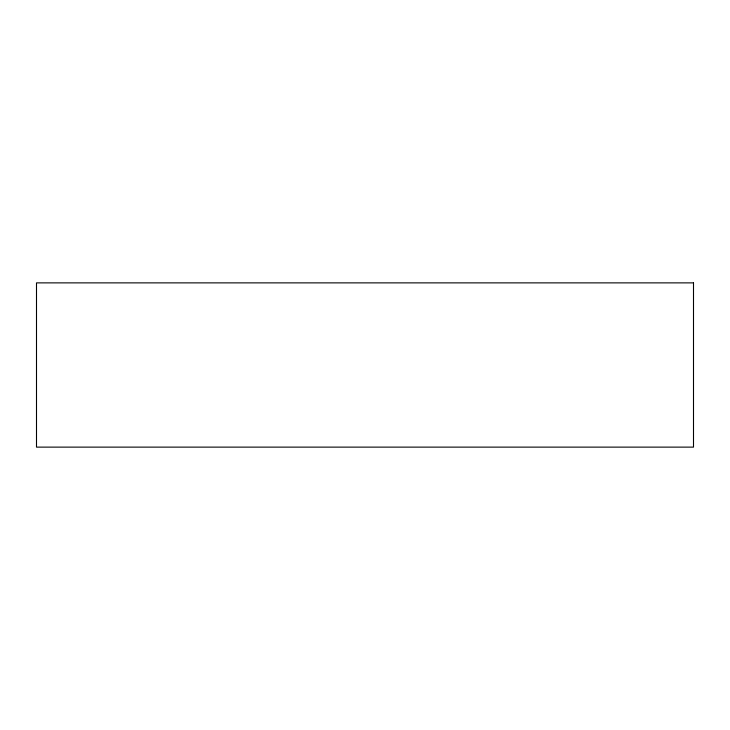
<?xml version="1.0" encoding="UTF-8"?>
<svg xmlns="http://www.w3.org/2000/svg" width="730" height="730" viewBox="0 0 730 730"><rect width="100%" height="100%" fill="white"/><g stroke="black" fill="none" stroke-linecap="round" stroke-linejoin="round"><path stroke-width="1.09" d="M693.5 282.875L36.5 282.875L36.5 447.125L693.5 447.125L693.5 282.875"/></g></svg>
